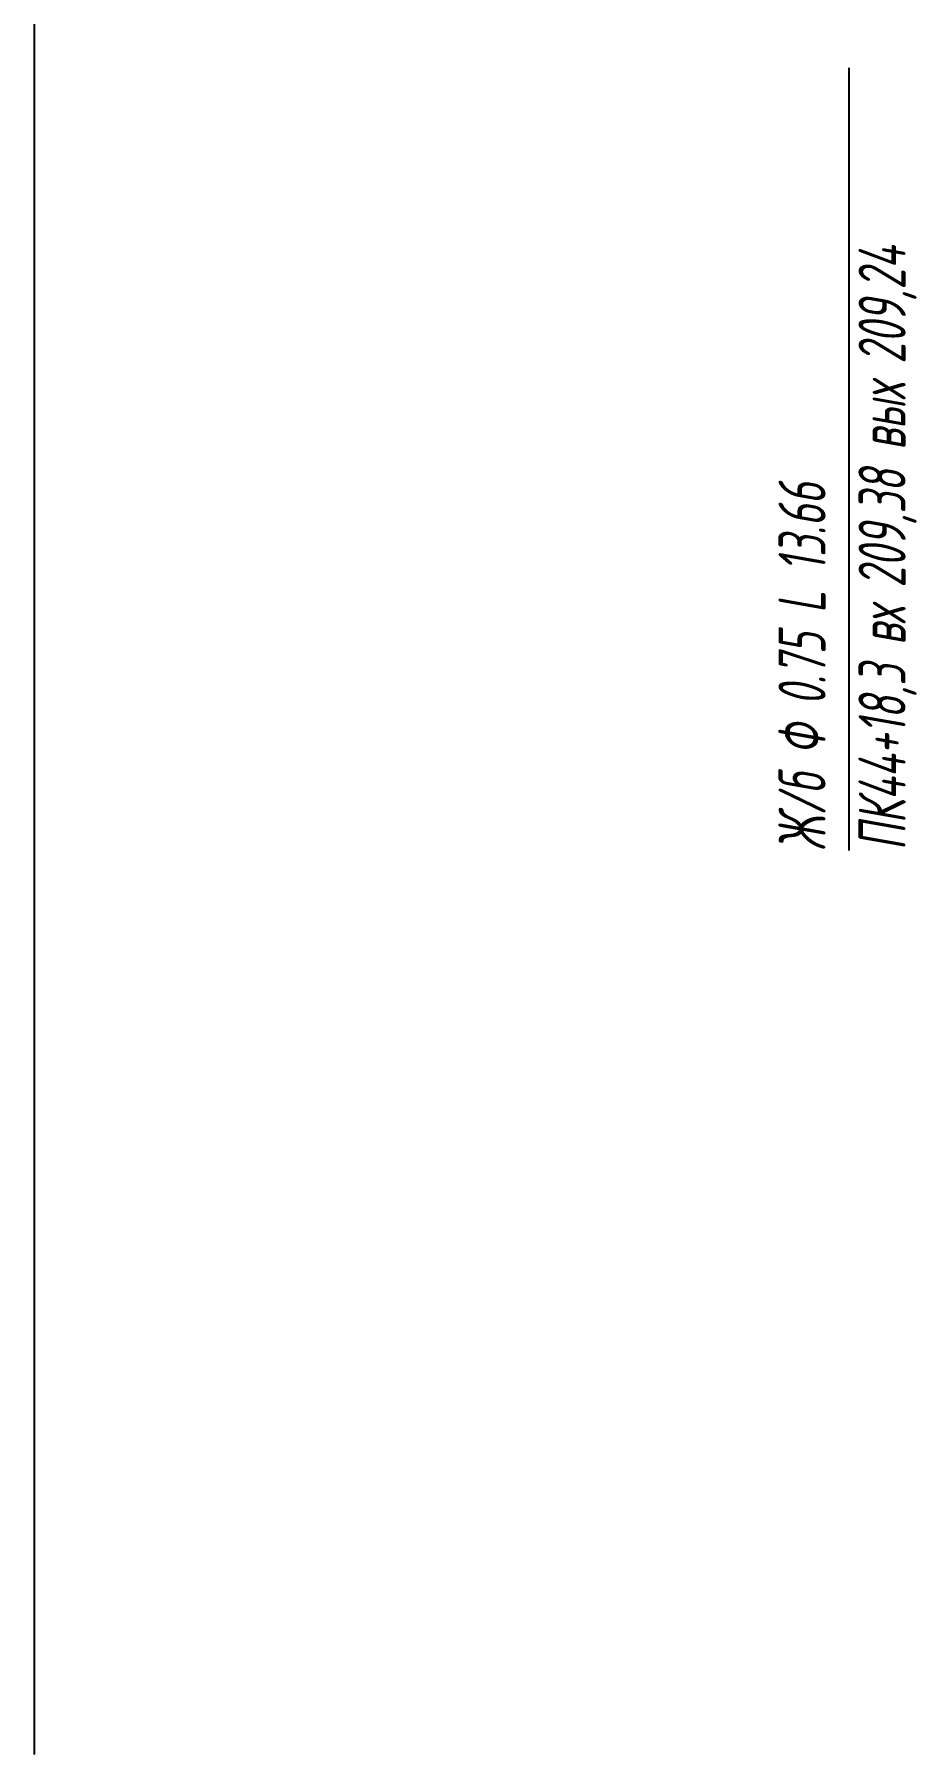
# Model space of a CAD drawing. Extents: x 2172 to 5772, y -842 to -248.
# Drawn here: x 3396.6 to 3443.5, y -614 to -522.6 of the extents above; entities that cross this region are included whole.
import ezdxf

# ---------------------------------------------------------------- set-up
doc = ezdxf.new("R2010")
doc.units = 0
doc.header["$MEASUREMENT"] = 0
doc.linetypes.add('TP0', pattern=[0])
doc.layers.get('0').update_dxf_attribs({"linetype": 'CONTINUOUS'})
doc.styles.add('eskd', font='spds.shx', dxfattribs={"width": 1.2, "oblique": 15})

msp = doc.modelspace()

# ---------------------------------------------------------------- linework, layer by layer
at = {"linetype": 'Continuous'}
msp.add_line((3396.595959244836, -614.0427883216762), (3396.608953623688, -455.0266465490968), dxfattribs=at)
at = {"linetype": 'TP0'}
msp.add_line((3439.896153072641, -565.976589337014), (3439.896153072641, -524.3857641716295), dxfattribs=at)

# ---------------------------------------------------------------- texts
at = {"style": 'eskd', "oblique": 10, "width": 0.8}
for s, p in [('ПК44+18,3 вх 209,38 вых 209,24', (3442.896153072641, -565.976589337014)), ('Ж/б Ф 0.75 L 13.66', (3438.640606719613, -565.9972704005077))]:
    msp.add_text(s, height=2.5, rotation=90, dxfattribs=at).set_placement(p)

doc.saveas('drawing.dxf')
